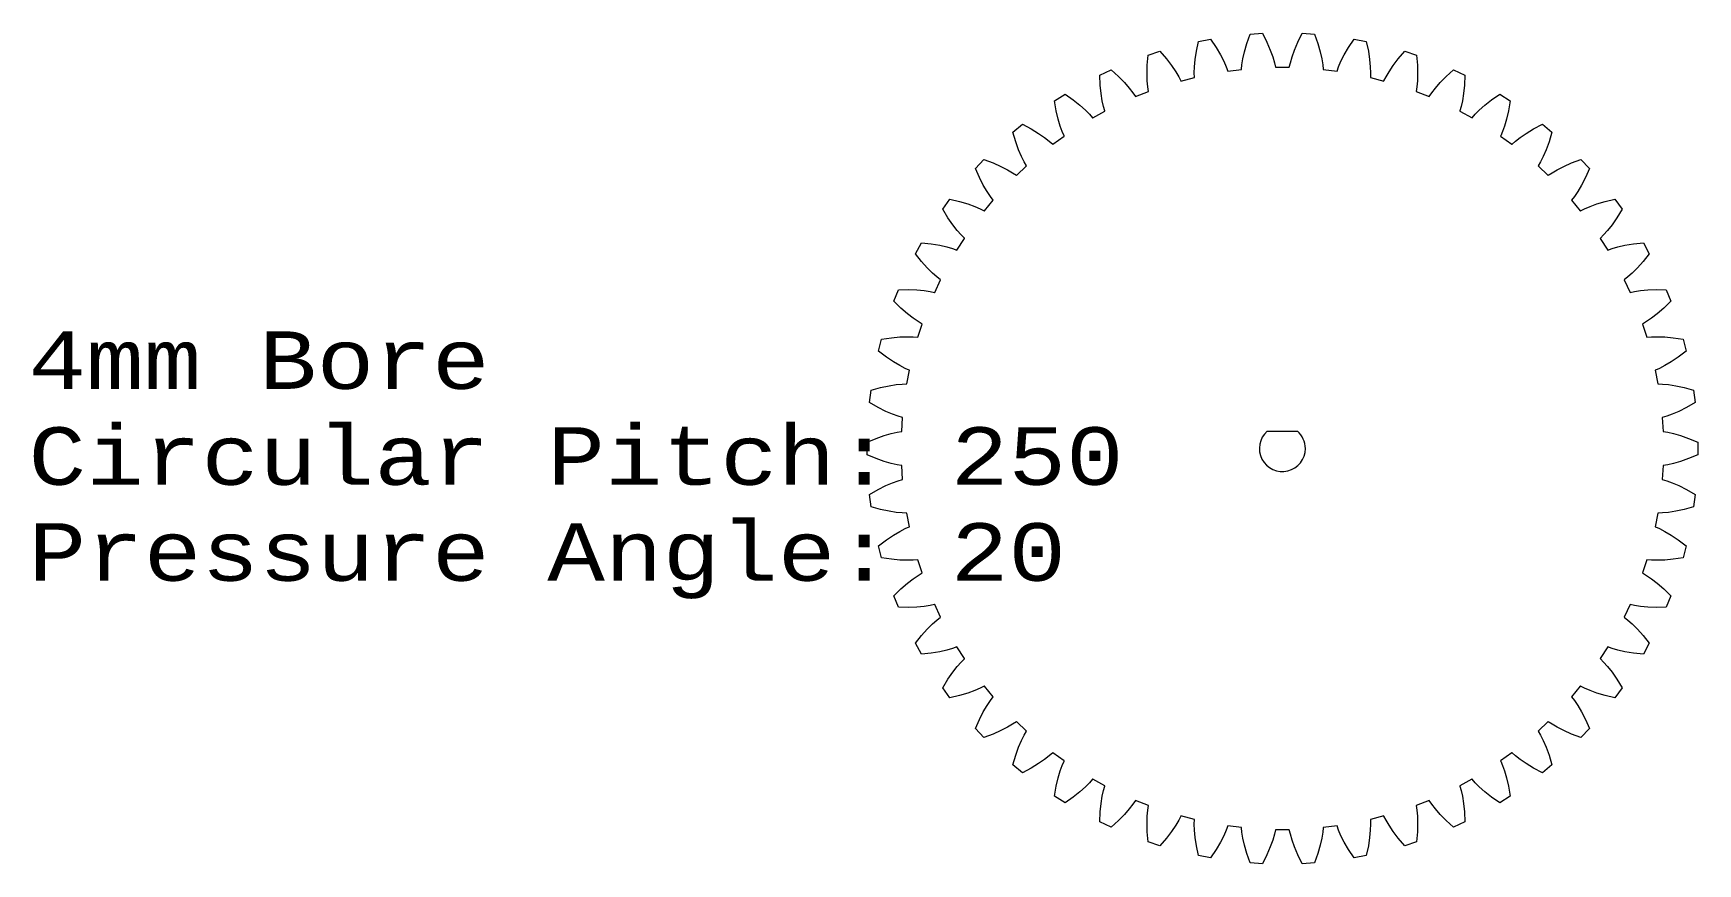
# Model space of a CAD drawing. Header units: millimetres. Extents: x -112 to 331, y -15 to 336.
# Drawn here: x -108.6 to 36.1, y 263.9 to 336.1 of the extents above; entities that cross this region are included whole.
import ezdxf

# ---------------------------------------------------------------- set-up
doc = ezdxf.new("R2010")
doc.units = ezdxf.units.MM
doc.layers.get('0').update_dxf_attribs({"linetype": 'CONTINUOUS', "lineweight": 25, "true_color": 0xffffff})
doc.styles.add('textstyle8', font='')
doc.styles.get('textstyle8').set_extended_font_data('Arial')

# ---------------------------------------------------------------- blocks, each defined once
blk = doc.blocks.new('4mm d')
at = {"lineweight": 0}
blk.add_line((-1.32, 1.5), (1.32, 1.5), dxfattribs=at)
for start, end in [(131.4096, 0), (0, 48.5904)]:
    blk.add_arc((0, 0), 2, start, end, dxfattribs=at)
blk = doc.blocks.new('4mm_cp250_pa20_t50')
at = {"lineweight": 0}
for p, q in [((-7.475, 34.523), (-7.294, 35.367)), ((-7.294, 35.367), (-6.237, 35.568)), ((-6.237, 35.568), (-5.758, 34.85)), ((-5.758, 34.85), (-5.383, 34.204)), ((-3.293, 34.468), (-3.09, 35.187)), ((-3.09, 35.187), (-2.804, 36.002)), ((-2.804, 36.002), (-1.73, 36.07)), ((-1.73, 36.07), (-1.345, 35.297)), ((-1.345, 35.297), (-1.053, 34.609)), ((1.053, 34.609), (1.345, 35.297)), ((1.345, 35.297), (1.73, 36.07)), ((1.73, 36.07), (2.804, 36.002)), ((2.804, 36.002), (3.09, 35.187)), ((3.09, 35.187), (3.293, 34.468)), ((5.383, 34.204), (5.758, 34.85)), ((5.758, 34.85), (6.237, 35.568)), ((6.237, 35.568), (7.294, 35.367)), ((7.294, 35.367), (7.475, 34.523)), ((-11.761, 32.566), (-11.743, 33.314)), ((-11.743, 33.314), (-11.669, 34.174)), ((-11.669, 34.174), (-10.646, 34.506)), ((-10.646, 34.506), (-10.081, 33.854)), ((-10.081, 33.854), (-9.627, 33.26)), ((-7.645, 33.155), (-7.587, 33.784)), ((-7.587, 33.784), (-7.475, 34.523)), ((-5.383, 34.204), (-5.097, 33.641)), ((-5.097, 33.641), (-4.891, 33.167)), ((-3.551, 32.943), (-3.51, 33.341)), ((-3.51, 33.341), (-3.429, 33.851)), ((-3.429, 33.851), (-3.293, 34.468)), ((-1.053, 34.609), (-0.84, 34.014)), ((-0.84, 34.014), (-0.696, 33.518)), ((-0.696, 33.518), (-0.606, 33.128)), ((0.606, 33.128), (0.696, 33.518)), ((0.696, 33.518), (0.84, 34.014)), ((0.84, 34.014), (1.053, 34.609)), ((3.293, 34.468), (3.429, 33.851)), ((3.429, 33.851), (3.51, 33.341)), ((3.51, 33.341), (3.551, 32.943)), ((4.891, 33.167), (5.097, 33.641)), ((5.097, 33.641), (5.383, 34.204)), ((7.475, 34.523), (7.587, 33.784)), ((7.587, 33.784), (7.645, 33.155)), ((9.627, 33.26), (10.081, 33.854)), ((10.081, 33.854), (10.646, 34.506)), ((10.646, 34.506), (11.669, 34.174)), ((11.669, 34.174), (11.743, 33.314)), ((11.743, 33.314), (11.761, 32.566)), ((-15.86, 32.442), (-14.887, 32.9)), ((-15.826, 31.579), (-15.86, 32.442)), ((-14.887, 32.9), (-14.244, 32.323)), ((-14.244, 32.323), (-13.72, 31.791)), ((-11.74, 31.935), (-11.761, 32.566)), ((-11.692, 31.421), (-11.74, 31.935)), ((-9.627, 33.26), (-9.273, 32.737)), ((-9.273, 32.737), (-9.01, 32.292)), ((-9.01, 32.292), (-8.826, 31.937)), ((-8.826, 31.937), (-8.823, 31.925)), ((-8.823, 31.925), (-7.648, 32.227)), ((-7.662, 32.638), (-7.645, 33.155)), ((-7.651, 32.238), (-7.662, 32.638)), ((-7.648, 32.227), (-7.651, 32.238)), ((-4.891, 33.167), (-4.754, 32.791)), ((-4.754, 32.791), (-4.752, 32.779)), ((-4.752, 32.779), (-3.55, 32.931)), ((-3.55, 32.931), (-3.551, 32.943)), ((-0.606, 33.128), (-0.606, 33.117)), ((-0.606, 33.117), (0.606, 33.117)), ((0.606, 33.117), (0.606, 33.128)), ((3.551, 32.943), (3.55, 32.931)), ((3.55, 32.931), (4.752, 32.78)), ((4.752, 32.78), (4.754, 32.791)), ((4.754, 32.791), (4.891, 33.167)), ((7.645, 33.155), (7.662, 32.638)), ((7.651, 32.238), (7.648, 32.227)), ((7.648, 32.227), (8.823, 31.926)), ((7.662, 32.638), (7.651, 32.238)), ((8.823, 31.926), (8.826, 31.937)), ((8.826, 31.937), (9.01, 32.292)), ((9.01, 32.292), (9.273, 32.737)), ((9.273, 32.737), (9.627, 33.26)), ((11.74, 31.935), (11.692, 31.421)), ((11.761, 32.566), (11.74, 31.935)), ((13.72, 31.791), (14.244, 32.323)), ((14.244, 32.323), (14.887, 32.9)), ((14.887, 32.9), (15.86, 32.442)), ((15.86, 32.442), (15.826, 31.579)), ((-19.801, 30.198), (-18.893, 30.774)), ((-18.893, 30.774), (-18.183, 30.283)), ((-15.75, 30.836), (-15.826, 31.579)), ((-15.65, 30.212), (-15.75, 30.836)), ((-13.72, 31.791), (-13.303, 31.316)), ((-13.303, 31.316), (-12.986, 30.908)), ((-12.986, 30.908), (-12.759, 30.579)), ((-12.759, 30.579), (-12.755, 30.569)), ((-12.755, 30.569), (-11.628, 31.015)), ((-11.632, 31.025), (-11.692, 31.421)), ((-11.628, 31.015), (-11.632, 31.025)), ((11.632, 31.025), (11.628, 31.014)), ((11.628, 31.014), (12.754, 30.568)), ((11.692, 31.421), (11.632, 31.025)), ((12.754, 30.568), (12.759, 30.579)), ((12.759, 30.579), (12.986, 30.908)), ((12.986, 30.908), (13.303, 31.316)), ((13.303, 31.316), (13.72, 31.791)), ((15.75, 30.836), (15.65, 30.212)), ((15.826, 31.579), (15.75, 30.836)), ((18.183, 30.283), (18.893, 30.774)), ((18.893, 30.774), (19.801, 30.198)), ((-19.659, 29.347), (-19.801, 30.198)), ((-19.491, 28.618), (-19.659, 29.347)), ((-18.183, 30.283), (-17.596, 29.821)), ((-17.596, 29.821), (-17.123, 29.402)), ((-17.123, 29.402), (-16.758, 29.037)), ((-16.758, 29.037), (-16.491, 28.738)), ((-16.485, 28.728), (-15.423, 29.313)), ((-15.538, 29.708), (-15.65, 30.212)), ((-15.428, 29.323), (-15.538, 29.708)), ((-15.423, 29.313), (-15.428, 29.323)), ((15.428, 29.323), (15.423, 29.313)), ((15.423, 29.313), (16.486, 28.729)), ((15.538, 29.708), (15.428, 29.323)), ((15.65, 30.212), (15.538, 29.708)), ((16.491, 28.738), (16.758, 29.037)), ((16.758, 29.037), (17.123, 29.402)), ((17.123, 29.402), (17.596, 29.821)), ((17.596, 29.821), (18.183, 30.283)), ((19.659, 29.347), (19.491, 28.618)), ((19.801, 30.198), (19.659, 29.347)), ((-23.43, 27.478), (-22.601, 28.164)), ((-22.601, 28.164), (-21.835, 27.765)), ((-21.835, 27.765), (-21.195, 27.38)), ((-19.313, 28.012), (-19.491, 28.618)), ((-19.139, 27.526), (-19.313, 28.012)), ((-18.982, 27.158), (-19.139, 27.526)), ((-16.491, 28.738), (-16.485, 28.728)), ((16.486, 28.729), (16.491, 28.738)), ((19.139, 27.526), (18.982, 27.158)), ((19.313, 28.012), (19.139, 27.526)), ((19.491, 28.618), (19.313, 28.012)), ((21.195, 27.38), (21.835, 27.765)), ((21.835, 27.765), (22.601, 28.164)), ((22.601, 28.164), (23.43, 27.478)), ((-23.182, 26.651), (-23.43, 27.478)), ((-22.924, 25.95), (-23.182, 26.651)), ((-21.195, 27.38), (-20.673, 27.024)), ((-20.673, 27.024), (-20.265, 26.708)), ((-20.265, 26.708), (-19.963, 26.445)), ((-19.963, 26.445), (-19.956, 26.435)), ((-19.956, 26.435), (-18.975, 27.148)), ((-18.975, 27.148), (-18.982, 27.158)), ((18.982, 27.158), (18.975, 27.148)), ((18.975, 27.148), (19.956, 26.436)), ((19.956, 26.436), (19.963, 26.445)), ((19.963, 26.445), (20.265, 26.708)), ((20.265, 26.708), (20.673, 27.024)), ((20.673, 27.024), (21.195, 27.38)), ((23.182, 26.651), (22.924, 25.95)), ((23.43, 27.478), (23.182, 26.651)), ((-26.689, 24.325), (-25.953, 25.109)), ((-25.953, 25.109), (-25.143, 24.81)), ((-25.143, 24.81), (-24.459, 24.508)), ((-22.672, 25.371), (-22.924, 25.95)), ((-22.438, 24.91), (-22.672, 25.371)), ((-22.236, 24.565), (-22.438, 24.91)), ((22.438, 24.91), (22.236, 24.565)), ((22.672, 25.371), (22.438, 24.91)), ((22.924, 25.95), (22.672, 25.371)), ((24.459, 24.508), (25.143, 24.81)), ((25.143, 24.81), (25.953, 25.109)), ((25.953, 25.109), (26.689, 24.325)), ((-26.34, 23.536), (-26.689, 24.325)), ((-25.995, 22.872), (-26.34, 23.536)), ((-24.459, 24.508), (-23.897, 24.22)), ((-23.897, 24.22), (-23.452, 23.957)), ((-23.452, 23.957), (-23.12, 23.734)), ((-23.12, 23.734), (-23.112, 23.726)), ((-23.112, 23.726), (-22.228, 24.556)), ((-22.228, 24.556), (-22.236, 24.565)), ((22.236, 24.565), (22.228, 24.556)), ((22.228, 24.556), (23.112, 23.726)), ((23.112, 23.726), (23.12, 23.734)), ((23.12, 23.734), (23.452, 23.957)), ((23.452, 23.957), (23.897, 24.22)), ((23.897, 24.22), (24.459, 24.508)), ((26.34, 23.536), (25.995, 22.872)), ((26.689, 24.325), (26.34, 23.536)), ((-25.673, 22.329), (-25.995, 22.872)), ((-25.383, 21.902), (-25.673, 22.329)), ((-25.139, 21.584), (-25.383, 21.902)), ((25.383, 21.902), (25.139, 21.584)), ((25.673, 22.329), (25.383, 21.902)), ((25.995, 22.872), (25.673, 22.329)), ((-29.527, 20.788), (-28.895, 21.658)), ((-29.082, 20.049), (-29.527, 20.788)), ((-28.895, 21.658), (-28.054, 21.463)), ((-28.054, 21.463), (-27.338, 21.249)), ((-27.338, 21.249), (-26.744, 21.034)), ((-26.744, 21.034), (-26.27, 20.829)), ((-26.27, 20.829), (-25.912, 20.65)), ((-25.912, 20.65), (-25.903, 20.643)), ((-25.903, 20.643), (-25.131, 21.577)), ((-25.131, 21.577), (-25.139, 21.584)), ((25.139, 21.584), (25.13, 21.577)), ((25.13, 21.577), (25.903, 20.643)), ((25.903, 20.643), (25.912, 20.65)), ((25.912, 20.65), (26.27, 20.829)), ((26.27, 20.829), (26.744, 21.034)), ((26.744, 21.034), (27.338, 21.249)), ((27.338, 21.249), (28.054, 21.463)), ((28.054, 21.463), (28.895, 21.658)), ((28.895, 21.658), (29.527, 20.788)), ((29.527, 20.788), (29.082, 20.049)), ((-28.657, 19.434), (-29.082, 20.049)), ((-28.269, 18.935), (-28.657, 19.434)), ((-27.928, 18.548), (-28.269, 18.935)), ((28.269, 18.935), (27.928, 18.548)), ((28.657, 19.434), (28.269, 18.935)), ((29.082, 20.049), (28.657, 19.434)), ((-31.9, 16.923), (-31.382, 17.866)), ((-31.382, 17.866), (-30.523, 17.778)), ((-30.523, 17.778), (-29.786, 17.655)), ((-29.786, 17.655), (-29.17, 17.516)), ((-29.17, 17.516), (-28.673, 17.372)), ((-28.673, 17.372), (-28.296, 17.239)), ((-28.286, 17.233), (-27.636, 18.256)), ((-27.646, 18.263), (-27.928, 18.548)), ((-27.636, 18.256), (-27.646, 18.263)), ((27.646, 18.263), (27.637, 18.257)), ((27.637, 18.257), (28.286, 17.233)), ((27.928, 18.548), (27.646, 18.263)), ((28.296, 17.239), (28.673, 17.372)), ((28.673, 17.372), (29.17, 17.516)), ((29.17, 17.516), (29.786, 17.655)), ((29.786, 17.655), (30.523, 17.778)), ((30.523, 17.778), (31.382, 17.866)), ((31.382, 17.866), (31.9, 16.923)), ((-31.365, 16.246), (-31.9, 16.923)), ((-30.867, 15.689), (-31.365, 16.246)), ((-28.296, 17.239), (-28.286, 17.233)), ((28.286, 17.233), (28.296, 17.239)), ((31.365, 16.246), (30.867, 15.689)), ((31.9, 16.923), (31.365, 16.246)), ((-30.419, 15.243), (-30.867, 15.689)), ((-30.032, 14.901), (-30.419, 15.243)), ((-30.223, 13.552), (-29.707, 14.649)), ((-29.717, 14.654), (-30.032, 14.901)), ((-29.707, 14.649), (-29.717, 14.654)), ((29.717, 14.654), (29.707, 14.649)), ((29.707, 14.649), (30.224, 13.552)), ((30.032, 14.901), (29.717, 14.654)), ((30.419, 15.243), (30.032, 14.901)), ((30.867, 15.689), (30.419, 15.243)), ((-33.769, 12.792), (-33.373, 13.792)), ((-33.373, 13.792), (-32.511, 13.812)), ((-32.511, 13.812), (-31.764, 13.783)), ((-31.764, 13.783), (-31.135, 13.722)), ((-31.135, 13.722), (-30.625, 13.642)), ((-30.625, 13.642), (-30.234, 13.557)), ((-30.234, 13.557), (-30.223, 13.552)), ((30.224, 13.552), (30.234, 13.557)), ((30.234, 13.557), (30.625, 13.642)), ((30.625, 13.642), (31.135, 13.722)), ((31.135, 13.722), (31.764, 13.783)), ((31.764, 13.783), (32.511, 13.812)), ((32.511, 13.812), (33.373, 13.792)), ((33.373, 13.792), (33.769, 12.792)), ((-33.154, 12.187), (-33.769, 12.792)), ((-32.59, 11.696), (-33.154, 12.187)), ((-32.09, 11.31), (-32.59, 11.696)), ((32.59, 11.696), (32.09, 11.31)), ((33.154, 12.187), (32.59, 11.696)), ((33.769, 12.792), (33.154, 12.187)), ((-31.663, 11.02), (-32.09, 11.31)), ((-31.684, 9.658), (-31.309, 10.81)), ((-31.32, 10.814), (-31.663, 11.02)), ((-31.309, 10.81), (-31.32, 10.814)), ((31.32, 10.814), (31.309, 10.81)), ((31.309, 10.81), (31.683, 9.658)), ((31.663, 11.02), (31.32, 10.814)), ((32.09, 11.31), (31.663, 11.02)), ((-35.106, 8.458), (-34.839, 9.501)), ((-34.839, 9.501), (-33.985, 9.628)), ((-33.985, 9.628), (-33.241, 9.693)), ((-33.241, 9.693), (-32.609, 9.712)), ((-32.609, 9.712), (-32.093, 9.696)), ((-32.093, 9.696), (-31.694, 9.661)), ((-31.694, 9.661), (-31.684, 9.658)), ((31.683, 9.658), (31.694, 9.661)), ((31.694, 9.661), (32.093, 9.696)), ((32.093, 9.696), (32.609, 9.712)), ((32.609, 9.712), (33.241, 9.693)), ((33.241, 9.693), (33.985, 9.628)), ((33.985, 9.628), (34.839, 9.501)), ((34.839, 9.501), (35.106, 8.458)), ((-34.42, 7.935), (-35.106, 8.458)), ((-33.799, 7.52), (-34.42, 7.935)), ((-33.254, 7.199), (-33.799, 7.52)), ((33.799, 7.52), (33.254, 7.199)), ((34.42, 7.935), (33.799, 7.52)), ((35.106, 8.458), (34.42, 7.935)), ((-32.794, 6.964), (-33.254, 7.199)), ((-32.428, 6.803), (-32.794, 6.964)), ((-32.644, 5.61), (-32.417, 6.801)), ((-32.417, 6.801), (-32.428, 6.803)), ((32.428, 6.803), (32.417, 6.801)), ((32.417, 6.801), (32.644, 5.61)), ((32.794, 6.964), (32.428, 6.803)), ((33.254, 7.199), (32.794, 6.964)), ((-35.89, 3.992), (-35.755, 5.059)), ((-35.755, 5.059), (-34.924, 5.293)), ((-34.924, 5.293), (-34.193, 5.451)), ((-34.193, 5.451), (-33.569, 5.548)), ((-33.569, 5.548), (-33.055, 5.597)), ((-33.055, 5.597), (-32.655, 5.612)), ((-32.655, 5.612), (-32.644, 5.61)), ((32.644, 5.61), (32.655, 5.612)), ((32.655, 5.612), (33.055, 5.597)), ((33.055, 5.597), (33.569, 5.548)), ((33.569, 5.548), (34.193, 5.451)), ((34.193, 5.451), (34.924, 5.293)), ((34.924, 5.293), (35.755, 5.059)), ((35.755, 5.059), (35.89, 3.992)), ((-35.143, 3.559), (-35.89, 3.992)), ((-34.475, 3.224), (-35.143, 3.559)), ((-33.894, 2.975), (-34.475, 3.224)), ((-33.409, 2.799), (-33.894, 2.975)), ((33.894, 2.975), (33.409, 2.799)), ((34.475, 3.224), (33.894, 2.975)), ((35.143, 3.559), (34.475, 3.224)), ((35.89, 3.992), (35.143, 3.559)), ((-33.496, 1.41), (-33.101, 1.475)), ((-33.025, 2.685), (-33.409, 2.799)), ((-33.101, 1.475), (-33.09, 1.474)), ((-33.09, 1.474), (-33.013, 2.684)), ((-33.013, 2.684), (-33.025, 2.685)), ((33.025, 2.685), (33.013, 2.684)), ((33.013, 2.684), (33.09, 1.474)), ((33.409, 2.799), (33.025, 2.685)), ((33.09, 1.474), (33.101, 1.475)), ((33.101, 1.475), (33.496, 1.41)), ((-36.107, 0.538), (-35.312, 0.874)), ((-36.107, -0.538), (-36.107, 0.538)), ((-35.312, 0.874), (-34.607, 1.122)), ((-34.607, 1.122), (-34, 1.297)), ((-34, 1.297), (-33.496, 1.41)), ((33.496, 1.41), (34, 1.297)), ((34, 1.297), (34.607, 1.122)), ((34.607, 1.122), (35.312, 0.874)), ((35.312, 0.874), (36.107, 0.538)), ((36.107, 0.538), (36.107, -0.538)), ((-35.312, -0.874), (-36.107, -0.538)), ((-34.607, -1.122), (-35.312, -0.874)), ((-34, -1.297), (-34.607, -1.122)), ((-33.496, -1.41), (-34, -1.297)), ((-33.101, -1.475), (-33.496, -1.41)), ((33.496, -1.41), (33.101, -1.475)), ((34, -1.297), (33.496, -1.41)), ((34.607, -1.122), (34, -1.297)), ((35.312, -0.874), (34.607, -1.122)), ((36.107, -0.538), (35.312, -0.874)), ((-33.894, -2.975), (-33.409, -2.799)), ((-33.409, -2.799), (-33.025, -2.685)), ((-33.09, -1.474), (-33.101, -1.475)), ((-33.013, -2.684), (-33.09, -1.474)), ((-33.025, -2.685), (-33.013, -2.684)), ((33.09, -1.474), (33.013, -2.684)), ((33.013, -2.684), (33.025, -2.685)), ((33.025, -2.685), (33.409, -2.799)), ((33.101, -1.475), (33.09, -1.474)), ((33.409, -2.799), (33.894, -2.975)), ((-35.89, -3.992), (-35.143, -3.559)), ((-35.755, -5.059), (-35.89, -3.992)), ((-35.143, -3.559), (-34.475, -3.224)), ((-34.475, -3.224), (-33.894, -2.975)), ((33.894, -2.975), (34.475, -3.224)), ((34.475, -3.224), (35.143, -3.559)), ((35.143, -3.559), (35.89, -3.992)), ((35.89, -3.992), (35.755, -5.059)), ((-34.924, -5.293), (-35.755, -5.059)), ((-34.193, -5.451), (-34.924, -5.293)), ((-33.569, -5.548), (-34.193, -5.451)), ((-33.055, -5.597), (-33.569, -5.548)), ((-32.655, -5.612), (-33.055, -5.597)), ((-32.644, -5.61), (-32.655, -5.612)), ((-32.417, -6.801), (-32.644, -5.61)), ((32.644, -5.61), (32.417, -6.801)), ((32.655, -5.612), (32.644, -5.61)), ((33.055, -5.597), (32.655, -5.612)), ((33.569, -5.548), (33.055, -5.597)), ((34.193, -5.451), (33.569, -5.548)), ((34.924, -5.293), (34.193, -5.451)), ((35.755, -5.059), (34.924, -5.293)), ((-33.799, -7.52), (-33.254, -7.199)), ((-33.254, -7.199), (-32.794, -6.964)), ((-32.794, -6.964), (-32.428, -6.803)), ((-32.428, -6.803), (-32.417, -6.801)), ((32.417, -6.801), (32.428, -6.803)), ((32.428, -6.803), (32.794, -6.964)), ((32.794, -6.964), (33.254, -7.199)), ((33.254, -7.199), (33.799, -7.52)), ((-35.106, -8.458), (-34.42, -7.935)), ((-34.839, -9.501), (-35.106, -8.458)), ((-34.42, -7.935), (-33.799, -7.52)), ((33.799, -7.52), (34.42, -7.935)), ((34.42, -7.935), (35.106, -8.458)), ((35.106, -8.458), (34.839, -9.501)), ((-33.985, -9.628), (-34.839, -9.501)), ((-33.241, -9.693), (-33.985, -9.628)), ((-32.609, -9.712), (-33.241, -9.693)), ((-32.093, -9.696), (-32.609, -9.712)), ((-31.694, -9.661), (-32.093, -9.696)), ((-31.683, -9.658), (-31.694, -9.661)), ((-31.309, -10.81), (-31.683, -9.658)), ((31.684, -9.658), (31.309, -10.81)), ((31.694, -9.661), (31.684, -9.658)), ((32.093, -9.696), (31.694, -9.661)), ((32.609, -9.712), (32.093, -9.696)), ((33.241, -9.693), (32.609, -9.712)), ((33.985, -9.628), (33.241, -9.693)), ((34.839, -9.501), (33.985, -9.628)), ((-32.59, -11.696), (-32.09, -11.31)), ((-32.09, -11.31), (-31.663, -11.02)), ((-31.663, -11.02), (-31.32, -10.814)), ((-31.32, -10.814), (-31.309, -10.81)), ((31.309, -10.81), (31.32, -10.814)), ((31.32, -10.814), (31.663, -11.02)), ((31.663, -11.02), (32.09, -11.31)), ((32.09, -11.31), (32.59, -11.696)), ((-33.769, -12.792), (-33.154, -12.187)), ((-33.373, -13.792), (-33.769, -12.792)), ((-33.154, -12.187), (-32.59, -11.696)), ((32.59, -11.696), (33.154, -12.187)), ((33.154, -12.187), (33.769, -12.792)), ((33.769, -12.792), (33.373, -13.792)), ((-32.511, -13.812), (-33.373, -13.792)), ((-31.764, -13.783), (-32.511, -13.812)), ((-31.135, -13.722), (-31.764, -13.783)), ((-30.625, -13.642), (-31.135, -13.722)), ((-30.234, -13.557), (-30.625, -13.642)), ((-30.224, -13.552), (-30.234, -13.557)), ((-29.707, -14.649), (-30.224, -13.552)), ((30.223, -13.552), (29.707, -14.649)), ((30.234, -13.557), (30.223, -13.552)), ((30.625, -13.642), (30.234, -13.557)), ((31.135, -13.722), (30.625, -13.642)), ((31.764, -13.783), (31.135, -13.722)), ((32.511, -13.812), (31.764, -13.783)), ((33.373, -13.792), (32.511, -13.812)), ((-31.365, -16.246), (-30.867, -15.689)), ((-30.867, -15.689), (-30.419, -15.243)), ((-30.419, -15.243), (-30.032, -14.901)), ((-30.032, -14.901), (-29.717, -14.654)), ((-29.717, -14.654), (-29.707, -14.649)), ((29.707, -14.649), (29.717, -14.654)), ((29.717, -14.654), (30.032, -14.901)), ((30.032, -14.901), (30.419, -15.243)), ((30.419, -15.243), (30.867, -15.689)), ((30.867, -15.689), (31.365, -16.246)), ((-31.9, -16.923), (-31.365, -16.246)), ((-31.382, -17.866), (-31.9, -16.923)), ((-28.296, -17.239), (-28.673, -17.372)), ((-28.286, -17.233), (-28.296, -17.239)), ((-27.637, -18.257), (-28.286, -17.233)), ((28.286, -17.233), (27.636, -18.256)), ((28.296, -17.239), (28.286, -17.233)), ((28.673, -17.372), (28.296, -17.239)), ((31.365, -16.246), (31.9, -16.923)), ((31.9, -16.923), (31.382, -17.866)), ((-30.523, -17.778), (-31.382, -17.866)), ((-29.786, -17.655), (-30.523, -17.778)), ((-29.17, -17.516), (-29.786, -17.655)), ((-28.673, -17.372), (-29.17, -17.516)), ((-28.269, -18.935), (-27.928, -18.548)), ((-27.928, -18.548), (-27.646, -18.263)), ((-27.646, -18.263), (-27.637, -18.257)), ((27.636, -18.256), (27.646, -18.263)), ((27.646, -18.263), (27.928, -18.548)), ((27.928, -18.548), (28.269, -18.935)), ((29.17, -17.516), (28.673, -17.372)), ((29.786, -17.655), (29.17, -17.516)), ((30.523, -17.778), (29.786, -17.655)), ((31.382, -17.866), (30.523, -17.778)), ((-29.527, -20.788), (-29.082, -20.049)), ((-29.082, -20.049), (-28.657, -19.434)), ((-28.657, -19.434), (-28.269, -18.935)), ((28.269, -18.935), (28.657, -19.434)), ((28.657, -19.434), (29.082, -20.049)), ((29.082, -20.049), (29.527, -20.788)), ((-28.895, -21.658), (-29.527, -20.788)), ((-28.054, -21.463), (-28.895, -21.658)), ((-27.338, -21.249), (-28.054, -21.463)), ((-26.744, -21.034), (-27.338, -21.249)), ((-26.27, -20.829), (-26.744, -21.034)), ((-25.912, -20.65), (-26.27, -20.829)), ((-25.903, -20.643), (-25.912, -20.65)), ((-25.13, -21.577), (-25.903, -20.643)), ((-25.383, -21.902), (-25.139, -21.584)), ((-25.139, -21.584), (-25.13, -21.577)), ((25.903, -20.643), (25.131, -21.577)), ((25.131, -21.577), (25.139, -21.584)), ((25.139, -21.584), (25.383, -21.902)), ((25.912, -20.65), (25.903, -20.643)), ((26.27, -20.829), (25.912, -20.65)), ((26.744, -21.034), (26.27, -20.829)), ((27.338, -21.249), (26.744, -21.034)), ((28.054, -21.463), (27.338, -21.249)), ((28.895, -21.658), (28.054, -21.463)), ((29.527, -20.788), (28.895, -21.658)), ((-26.34, -23.536), (-25.995, -22.872)), ((-25.995, -22.872), (-25.673, -22.329)), ((-25.673, -22.329), (-25.383, -21.902)), ((25.383, -21.902), (25.673, -22.329)), ((25.673, -22.329), (25.995, -22.872)), ((25.995, -22.872), (26.34, -23.536)), ((-26.689, -24.325), (-26.34, -23.536)), ((-25.953, -25.109), (-26.689, -24.325)), ((-24.459, -24.508), (-25.143, -24.81)), ((-23.897, -24.22), (-24.459, -24.508)), ((-23.452, -23.957), (-23.897, -24.22)), ((-23.12, -23.734), (-23.452, -23.957)), ((-23.112, -23.726), (-23.12, -23.734)), ((-22.228, -24.556), (-23.112, -23.726)), ((-22.438, -24.91), (-22.236, -24.565)), ((-22.236, -24.565), (-22.228, -24.556)), ((23.112, -23.726), (22.228, -24.556)), ((22.228, -24.556), (22.236, -24.565)), ((22.236, -24.565), (22.438, -24.91)), ((23.12, -23.734), (23.112, -23.726)), ((23.452, -23.957), (23.12, -23.734)), ((23.897, -24.22), (23.452, -23.957)), ((24.459, -24.508), (23.897, -24.22)), ((25.143, -24.81), (24.459, -24.508)), ((26.689, -24.325), (25.953, -25.109)), ((26.34, -23.536), (26.689, -24.325)), ((-25.143, -24.81), (-25.953, -25.109)), ((-23.182, -26.651), (-22.924, -25.95)), ((-22.924, -25.95), (-22.672, -25.371)), ((-22.672, -25.371), (-22.438, -24.91)), ((22.438, -24.91), (22.672, -25.371)), ((22.672, -25.371), (22.924, -25.95)), ((22.924, -25.95), (23.182, -26.651)), ((25.953, -25.109), (25.143, -24.81)), ((-23.43, -27.478), (-23.182, -26.651)), ((-22.601, -28.164), (-23.43, -27.478)), ((-21.195, -27.38), (-21.835, -27.765)), ((-20.673, -27.024), (-21.195, -27.38)), ((-20.265, -26.708), (-20.673, -27.024)), ((-19.963, -26.445), (-20.265, -26.708)), ((-19.956, -26.436), (-19.963, -26.445)), ((-18.975, -27.148), (-19.956, -26.436)), ((-19.139, -27.526), (-18.982, -27.158)), ((-18.982, -27.158), (-18.975, -27.148)), ((19.956, -26.435), (18.975, -27.148)), ((18.975, -27.148), (18.982, -27.158)), ((18.982, -27.158), (19.139, -27.526)), ((19.963, -26.445), (19.956, -26.435)), ((20.265, -26.708), (19.963, -26.445)), ((20.673, -27.024), (20.265, -26.708)), ((21.195, -27.38), (20.673, -27.024)), ((21.835, -27.765), (21.195, -27.38)), ((23.43, -27.478), (22.601, -28.164)), ((23.182, -26.651), (23.43, -27.478)), ((-21.835, -27.765), (-22.601, -28.164)), ((-19.659, -29.347), (-19.491, -28.618)), ((-19.491, -28.618), (-19.313, -28.012)), ((-19.313, -28.012), (-19.139, -27.526)), ((-16.491, -28.738), (-16.758, -29.037)), ((-16.486, -28.729), (-16.491, -28.738)), ((-15.423, -29.313), (-16.486, -28.729)), ((16.485, -28.728), (15.423, -29.313)), ((16.491, -28.738), (16.485, -28.728)), ((16.758, -29.037), (16.491, -28.738)), ((19.139, -27.526), (19.313, -28.012)), ((19.313, -28.012), (19.491, -28.618)), ((19.491, -28.618), (19.659, -29.347)), ((22.601, -28.164), (21.835, -27.765)), ((-19.801, -30.198), (-19.659, -29.347)), ((-18.893, -30.774), (-19.801, -30.198)), ((-18.183, -30.283), (-18.893, -30.774)), ((-17.596, -29.821), (-18.183, -30.283)), ((-17.123, -29.402), (-17.596, -29.821)), ((-16.758, -29.037), (-17.123, -29.402)), ((-15.75, -30.836), (-15.65, -30.212)), ((-15.65, -30.212), (-15.538, -29.708)), ((-15.538, -29.708), (-15.428, -29.323)), ((-15.428, -29.323), (-15.423, -29.313)), ((15.423, -29.313), (15.428, -29.323)), ((15.428, -29.323), (15.538, -29.708)), ((15.538, -29.708), (15.65, -30.212)), ((15.65, -30.212), (15.75, -30.836)), ((17.123, -29.402), (16.758, -29.037)), ((17.596, -29.821), (17.123, -29.402)), ((18.183, -30.283), (17.596, -29.821)), ((18.893, -30.774), (18.183, -30.283)), ((19.801, -30.198), (18.893, -30.774)), ((19.659, -29.347), (19.801, -30.198)), ((-15.86, -32.442), (-15.826, -31.579)), ((-15.826, -31.579), (-15.75, -30.836)), ((-13.72, -31.791), (-14.244, -32.323)), ((-13.303, -31.316), (-13.72, -31.791)), ((-12.986, -30.908), (-13.303, -31.316)), ((-12.759, -30.579), (-12.986, -30.908)), ((-12.754, -30.568), (-12.759, -30.579)), ((-11.628, -31.014), (-12.754, -30.568)), ((-11.74, -31.935), (-11.692, -31.421)), ((-11.692, -31.421), (-11.632, -31.025)), ((-11.632, -31.025), (-11.628, -31.014)), ((12.755, -30.569), (11.628, -31.015)), ((11.628, -31.015), (11.632, -31.025)), ((11.632, -31.025), (11.692, -31.421)), ((11.692, -31.421), (11.74, -31.935)), ((12.759, -30.579), (12.755, -30.569)), ((12.986, -30.908), (12.759, -30.579)), ((13.303, -31.316), (12.986, -30.908)), ((13.72, -31.791), (13.303, -31.316)), ((14.244, -32.323), (13.72, -31.791)), ((15.75, -30.836), (15.826, -31.579)), ((15.826, -31.579), (15.86, -32.442)), ((-14.887, -32.9), (-15.86, -32.442)), ((-14.244, -32.323), (-14.887, -32.9)), ((-11.761, -32.566), (-11.74, -31.935)), ((-11.743, -33.314), (-11.761, -32.566)), ((-9.627, -33.26), (-10.081, -33.854)), ((-9.273, -32.737), (-9.627, -33.26)), ((-9.01, -32.292), (-9.273, -32.737)), ((-8.826, -31.937), (-9.01, -32.292)), ((-8.823, -31.926), (-8.826, -31.937)), ((-7.648, -32.227), (-8.823, -31.926)), ((-7.662, -32.638), (-7.651, -32.238)), ((-7.645, -33.155), (-7.662, -32.638)), ((-7.651, -32.238), (-7.648, -32.227)), ((-7.587, -33.784), (-7.645, -33.155)), ((-4.891, -33.167), (-5.097, -33.641)), ((-4.754, -32.791), (-4.891, -33.167)), ((-4.752, -32.78), (-4.754, -32.791)), ((-3.55, -32.931), (-4.752, -32.78)), ((-3.551, -32.943), (-3.55, -32.931)), ((-3.51, -33.341), (-3.551, -32.943)), ((-0.606, -33.128), (-0.696, -33.518)), ((0.606, -33.117), (-0.606, -33.117)), ((-0.606, -33.117), (-0.606, -33.128)), ((0.606, -33.128), (0.606, -33.117)), ((0.696, -33.518), (0.606, -33.128)), ((3.551, -32.943), (3.51, -33.341)), ((4.752, -32.779), (3.55, -32.931)), ((3.55, -32.931), (3.551, -32.943)), ((4.754, -32.791), (4.752, -32.779)), ((4.891, -33.167), (4.754, -32.791)), ((5.097, -33.641), (4.891, -33.167)), ((7.645, -33.155), (7.587, -33.784)), ((7.662, -32.638), (7.645, -33.155)), ((8.823, -31.925), (7.648, -32.227)), ((7.648, -32.227), (7.651, -32.238)), ((7.651, -32.238), (7.662, -32.638)), ((8.826, -31.937), (8.823, -31.925)), ((9.01, -32.292), (8.826, -31.937)), ((9.273, -32.737), (9.01, -32.292)), ((9.627, -33.26), (9.273, -32.737)), ((10.081, -33.854), (9.627, -33.26)), ((11.74, -31.935), (11.761, -32.566)), ((11.761, -32.566), (11.743, -33.314)), ((14.887, -32.9), (14.244, -32.323)), ((15.86, -32.442), (14.887, -32.9)), ((-11.669, -34.174), (-11.743, -33.314)), ((-10.646, -34.506), (-11.669, -34.174)), ((-10.081, -33.854), (-10.646, -34.506)), ((-7.475, -34.523), (-7.587, -33.784)), ((-7.294, -35.367), (-7.475, -34.523)), ((-5.383, -34.204), (-5.758, -34.85)), ((-5.097, -33.641), (-5.383, -34.204)), ((-3.429, -33.851), (-3.51, -33.341)), ((-3.293, -34.468), (-3.429, -33.851)), ((-3.09, -35.187), (-3.293, -34.468)), ((-1.053, -34.609), (-1.345, -35.297)), ((-0.84, -34.014), (-1.053, -34.609)), ((-0.696, -33.518), (-0.84, -34.014)), ((0.84, -34.014), (0.696, -33.518)), ((1.053, -34.609), (0.84, -34.014)), ((1.345, -35.297), (1.053, -34.609)), ((3.293, -34.468), (3.09, -35.187)), ((3.429, -33.851), (3.293, -34.468)), ((3.51, -33.341), (3.429, -33.851)), ((5.383, -34.204), (5.097, -33.641)), ((5.758, -34.85), (5.383, -34.204)), ((7.475, -34.523), (7.294, -35.367)), ((7.587, -33.784), (7.475, -34.523)), ((10.646, -34.506), (10.081, -33.854)), ((11.669, -34.174), (10.646, -34.506)), ((11.743, -33.314), (11.669, -34.174)), ((-6.237, -35.568), (-7.294, -35.367)), ((-5.758, -34.85), (-6.237, -35.568)), ((-2.804, -36.002), (-3.09, -35.187)), ((-1.73, -36.07), (-2.804, -36.002)), ((-1.345, -35.297), (-1.73, -36.07)), ((1.73, -36.07), (1.345, -35.297)), ((2.804, -36.002), (1.73, -36.07)), ((3.09, -35.187), (2.804, -36.002)), ((6.237, -35.568), (5.758, -34.85)), ((7.294, -35.367), (6.237, -35.568))]:
    blk.add_line(p, q, dxfattribs=at)
blk.add_blockref('4mm d', (0, 0), dxfattribs=at)

msp = doc.modelspace()

# ---------------------------------------------------------------- block references
msp.add_blockref('4mm_cp250_pa20_t50', (0, 300))

# ---------------------------------------------------------------- texts
at = {"insert": (-109, 310.18), "char_height": 5, "attachment_point": 1, "style": 'textstyle8'}
msp.add_mtext('\\fCourierStd|b0|i0|c0|p0;4mm Bore\\PCircular Pitch: 250\\PPressure Angle: 20', dxfattribs=at)

doc.saveas('drawing.dxf')
